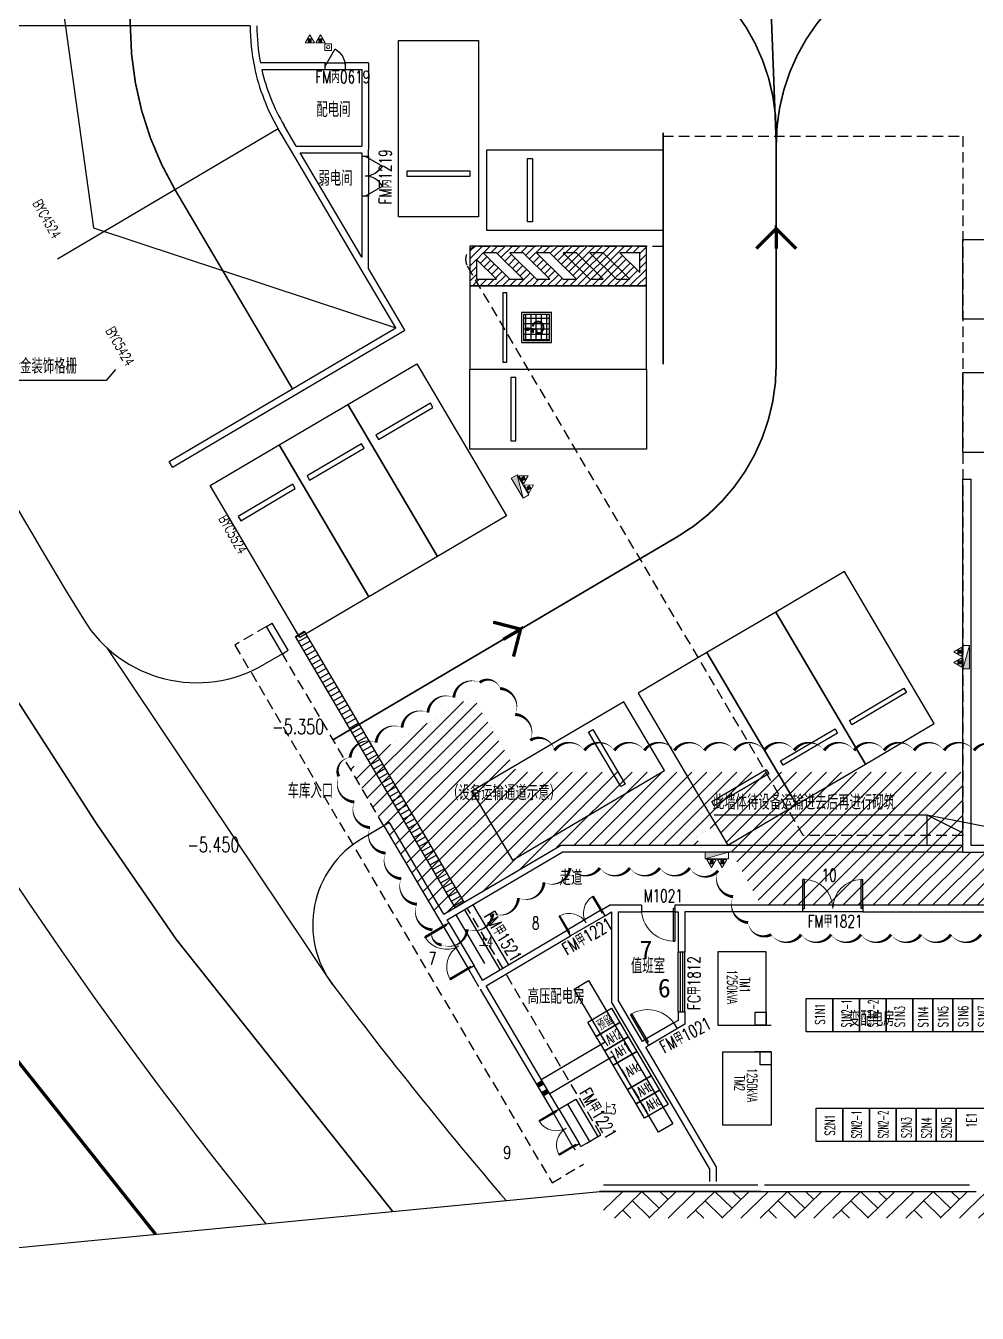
# Model space of a CAD drawing. Extents: x 447078 to 1776277, y 243534 to 519428.
# Drawn here: x 646455 to 675033, y 379788 to 418457 of the extents above; entities that cross this region are included whole.
import ezdxf

# ---------------------------------------------------------------- set-up
doc = ezdxf.new("R2010")
doc.units = 0
doc.header["$LTSCALE"] = 1000
doc.header["$MEASUREMENT"] = 0
for name, pattern in [('BOUNDRY', [13.4, 10, -1, 0.2, -1, 0.2, -1]), ('DASH', [0.35, 0.25, -0.1]), ('HIDDEN', [9.525, 6.35, -3.175]), ('HIDDEN2', [4.7625, 3.175, -1.5875])]:
    doc.linetypes.add(name, pattern=pattern)
for name, color, linetype in [('2017-7-14 根据审图意见修改', 5, 'Continuous'), ('A-DASH', 151, 'HIDDEN2'), ('A-DOOR', 2, 'Continuous'), ('A-DOOR-FIRE', 2, 'Continuous'), ('A-DOOR-FIRE-IDEN', 2, 'Continuous'), ('A-DRAI', 61, 'Continuous'), ('A-FIXT', 211, 'Continuous'), ('A-FURN', 251, 'Continuous'), ('A-HATH', 8, 'Continuous'), ('A-HOLE', 41, 'Continuous'), ('A-PARK-CARS', 8, 'HIDDEN'), ('A-PARK-CARS-2', 8, 'HIDDEN'), ('A-WALL', 140, 'Continuous'), ('A-WIND', 2, 'Continuous'), ('A-WIND-IDEN', 4, 'Continuous'), ('E-BRIG-PWLT(消防)', 150, 'Continuous'), ('E-EQPM-LIGT', 150, 'Continuous'), ('G-0-XREF', 2, 'Continuous'), ('G-ANNO-NOTE', 80, 'Continuous'), ('LINE-BLDG', 3, 'BOUNDRY'), ('LINE-RED', 1, 'BOUNDRY'), ('ROAD', 60, 'Continuous'), ('半地下室一层消火栓$0$G-0-XREF', 2, 'Continuous'), ('节点大样$0$ANNO-TEXT', 33, 'Continuous')]:
    doc.layers.add(name, color=color, linetype=linetype)
for name, color, linetype, lineweight in [('P-AIRD-DRAI', 6, '人防排水', 50), ('P-HUDR-SILO', 71, 'Continuous', 20), ('半地下室一层消火栓$0$P-HUDR-MISC', 13, 'Continuous', 25), ('半地下室一层消火栓$0$体育文娱中心3F消火栓$0$P-HUDR-MISC', 13, 'Continuous', 20)]:
    doc.layers.add(name, color=color, linetype=linetype, lineweight=lineweight)
doc.styles.add('_TCH_DIM', font='SIMPLEX', dxfattribs={"bigfont": 'GBCBIG'})
doc.styles.add('_TCH_WINDOW', font='SIMPLEX', dxfattribs={"height": 3.5, "bigfont": 'GBCBIG'})
doc.styles.add('A-plan-tag-B1-150$0$A-plan-B1$0$CCDI-TOG-02', font='simplex.shx', dxfattribs={"width": 0.8, "bigfont": 'zjdz.shx'})
doc.styles.add('CCDI_T_G02', font='simplex.shx', dxfattribs={"width": 0.8, "bigfont": 'zjdz.shx'})
doc.styles.add('CCDI_T_G03', font='')
doc.styles.get("Standard").update_dxf_attribs({"font": 'simsun.ttc'})
doc.styles.add('节点大样$0$CCDI-TOG-02', font='simplex.shx', dxfattribs={"width": 0.8, "bigfont": 'zjdz.shx'})
doc.styles.get('CCDI_T_G03').set_extended_font_data('SimHei')
doc.linetypes.add('人防排水', pattern='A,46,["RFW",Standard,S=2,R=0,X=1.3,Y=-1],-8', length=54)

# ---------------------------------------------------------------- blocks, each defined once
blk = doc.blocks.new('prkg')
at = {"layer": 'A-PARK-CARS', "linetype": 'ByBlock', "ltscale": 0.1}
blk.add_lwpolyline([(0, 0), (2400, 0), (2400, 5300), (0, 5300)], close=True, dxfattribs=at)
at = {"layer": 'A-PARK-CARS', "linetype": 'ByBlock', "ltscale": 0.1, "elevation": 0}
blk.add_lwpolyline([(250, 4075), (2150, 4075), (2150, 3925), (250, 3925)], close=True, dxfattribs=at)
blk = doc.blocks.new('cjcw')
at = {"layer": 'A-PARK-CARS'}
h = blk.add_hatch(dxfattribs=at)
h.set_pattern_fill('ANSI31', color=256, scale=100, angle=180, style=0)
h.set_pattern_definition([(225, (1817263.17, -3769384.92), (112.2532015, -112.2532015), [])])
h.paths.add_polyline_path([(5300, 2500), (5300, 3700), (0, 3700), (0, 2500)])
h.paths.add_polyline_path([(3200, 2700), (2800, 2700), (2000, 3500), (2400, 3500)], flags=16)
h.paths.add_polyline_path([(4500, 3500), (5100, 3500), (5100, 2900)], flags=16)
h.paths.add_polyline_path([(2400, 2700), (2000, 2700), (1200, 3500), (1600, 3500)], flags=16)
h.paths.add_polyline_path([(1600, 2700), (1200, 2700), (400, 3500), (800, 3500)], flags=16)
h.paths.add_polyline_path([(800, 2700), (200, 2700), (200, 3300)], flags=16)
h = blk.add_hatch(dxfattribs=at)
h.set_pattern_fill('ANSI37', color=256, scale=100, angle=135, style=0)
h.set_pattern_definition([(180, (-3093917.48, -2198116.63), (-2e-12, -158.75), []), (270, (-3093917.48, -2198116.63), (158.75, -2e-12), [])])
h.paths.add_polyline_path([(1607, 860), (2387, 860), (2387, 1640), (1607, 1640)])
for p, q in [((800, 3500), (400, 3500)), ((400, 3500), (1200, 2700)), ((800, 3500), (1600, 2700)), ((1600, 3500), (1200, 3500)), ((1200, 3500), (2000, 2700)), ((1600, 3500), (2400, 2700)), ((2400, 3500), (2000, 3500)), ((2000, 3500), (2800, 2700)), ((2400, 3500), (3200, 2700)), ((3200, 3500), (2800, 3500)), ((2800, 3500), (3600, 2700)), ((3200, 3500), (4000, 2700)), ((4000, 3500), (3600, 3500)), ((3600, 3500), (4400, 2700)), ((4000, 3500), (4800, 2700)), ((5100, 3500), (4500, 3500)), ((4500, 3500), (5100, 2900)), ((5100, 2900), (5100, 3500)), ((200, 3300), (200, 2700)), ((200, 3300), (800, 2700)), ((200, 2700), (800, 2700)), ((1200, 2700), (1600, 2700)), ((2000, 2700), (2400, 2700)), ((2800, 2700), (3200, 2700)), ((3600, 2700), (4000, 2700)), ((4400, 2700), (4800, 2700))]:
    blk.add_line(p, q, dxfattribs=at)
for points in [[(0, 2500), (5300, 2500), (5300, 3700), (0, 3700)], [(1100, 200), (1000, 200), (1000, 2300), (1100, 2300)], [(1547, 1700), (1547, 800), (2447, 800), (2447, 1700)], [(1607, 1640), (1607, 860), (2387, 860), (2387, 1640)]]:
    blk.add_lwpolyline(points, close=True, dxfattribs=at)
for points in [[(5300, 2500), (0, 2500), (0, 0), (5300, 0), (5300, 2500)], [(1743, 1244), (1999, 1212), (2009, 1112), (2171, 1093), (2161, 1033)], [(1771, 1220), (1876, 1207)], [(1896, 1210), (1896, 1100), (1876, 1100), (1876, 1210)], [(1896, 1205), (1981, 1194), (1991, 1094), (2147, 1076), (2142, 1037)], [(2142, 1037), (2161, 1033)]]:
    blk.add_lwpolyline(points, dxfattribs=at)
blk.add_lwpolyline([(2136, 1105, 1.496606), (1877, 1303), (1897, 1298, -1.496606), (2126, 1122), (2136, 1105)], format="xyb", dxfattribs=at)
blk.add_circle((1733, 1204), 42.1, dxfattribs=at)
blk = doc.blocks.new('$DorLib2D$00000002')
for p, q in [((-0.5, 0), (-0.5, 0.4875)), ((-0.475, 0.4875), (-0.5, 0.4875)), ((-0.475, 0), (-0.475, 0.4875)), ((0.475, 0), (0.475, 0.4875)), ((0.475, 0.4875), (0.5, 0.4875)), ((0.5, 0), (0.5, 0.4875)), ((-0.5, 0), (-0.475, 0)), ((0.5, 0), (0.475, 0))]:
    blk.add_line(p, q)
at = {"lineweight": 13}
for centre, start, end in [((-0.4875, 0), 0, 88.53072), ((0.4875, 0), 91.46928, 180)]:
    blk.add_arc(centre, 0.4875, start, end, dxfattribs=at)
blk = doc.blocks.new('$DorLib2D$00000228')
at = {"color": 0}
blk.add_line((0.5, 0), (0, 0.866), dxfattribs=at)
blk.add_arc((0.5, 0), 1, 120, 180, dxfattribs=at)
blk = doc.blocks.new('$LinePat$素土夯实')
at = {"color": 0}
for p, q in [((0, -210), (210, 0)), ((120, -300), (420, 0)), ((420, 0), (608, -188)), ((495, -300), (795, 0)), ((615, 0), (705, -90)), ((315, -105), (502, -293)), ((210, -210), (300, -300)), ((705, -300), (795, -210))]:
    blk.add_line(p, q, dxfattribs=at)
blk = doc.blocks.new('A$C7A4A6D2E')
at = {"layer": 'P-HUDR-SILO', "ltscale": 0.1}
for p, q in [((200, 200), (0, 200)), ((0, 200), (0, 0)), ((200, 0), (0, 0)), ((200, 200), (200, 0))]:
    blk.add_line(p, q, dxfattribs=at)
blk.add_circle((100, 100), 50, dxfattribs=at)
blk = doc.blocks.new('半地下室一层消火栓$0$体育文娱中心3F消火栓$0$A$C59133534')
at = {"layer": '半地下室一层消火栓$0$体育文娱中心3F消火栓$0$P-HUDR-MISC', "ltscale": 5}
blk.add_hatch(color=256, dxfattribs=at).paths.add_polyline_path([(50, 0), (-650, 200), (-650, 0)])
at = {"layer": '半地下室一层消火栓$0$体育文娱中心3F消火栓$0$P-HUDR-MISC'}
h = blk.add_hatch(dxfattribs=at)
h.set_pattern_fill('JIS_WOOD', color=256, scale=20, style=0)
h.set_pattern_definition([(45, (39.371, -152.983), (-10, 10), [])])
h.paths.add_polyline_path([(-410.5, 259), (-410.5, 350), (-501.5, 350), (-501.5, 259)])
h = blk.add_hatch(dxfattribs=at)
h.set_pattern_fill('JIS_WOOD', color=256, scale=20, style=0)
h.set_pattern_definition([(45, (360.371, -152.983), (-10, 10), [])])
h.paths.add_polyline_path([(-89.5, 259), (-89.5, 350), (-180.5, 350), (-180.5, 259)])
for p, q in [((-456, 469), (-595, 228)), ((-456, 469), (-317, 228)), ((-135, 469), (-274, 228)), ((-135, 469), (4, 228)), ((-650, 200), (50, 0)), ((-595, 228), (-317, 228)), ((-501.5, 259), (-501.5, 350)), ((-501.5, 350), (-410.5, 350)), ((-501.5, 259), (-410.5, 259)), ((-410.5, 259), (-410.5, 350)), ((-274, 228), (4, 228)), ((-180.5, 259), (-180.5, 350)), ((-180.5, 350), (-89.5, 350)), ((-180.5, 259), (-89.5, 259)), ((-89.5, 259), (-89.5, 350))]:
    blk.add_line(p, q, dxfattribs=at)
at = {"layer": '半地下室一层消火栓$0$体育文娱中心3F消火栓$0$P-HUDR-MISC', "ltscale": 5}
blk.add_lwpolyline([(-650, 200), (50, 200), (50, 0), (-650, 0)], close=True, dxfattribs=at)
blk = doc.blocks.new('半地下室一层消火栓$0$A$C6B8379A0')
at = {"layer": '半地下室一层消火栓$0$体育文娱中心3F消火栓$0$P-HUDR-MISC'}
h = blk.add_hatch(dxfattribs=at)
h.set_pattern_fill('JIS_WOOD', color=256, scale=20, style=0)
h.set_pattern_definition([(45, (-380.983, 955.371), (10, -10), [])])
h.paths.add_polyline_path([(31, 415), (122, 415), (122, 506), (31, 506)])
h = blk.add_hatch(dxfattribs=at)
h.set_pattern_fill('JIS_WOOD', color=256, scale=20, style=0)
h.set_pattern_definition([(45, (-380.983, 634.371), (10, -10), [])])
h.paths.add_polyline_path([(31, 94), (122, 94), (122, 185), (31, 185)])
for p, q in [((0, 321), (0, 599)), ((241, 460), (0, 599)), ((241, 460), (0, 321)), ((31, 415), (31, 506)), ((31, 506), (122, 506)), ((31, 415), (122, 415)), ((122, 415), (122, 506)), ((0, 0), (0, 278)), ((241, 139), (0, 278)), ((241, 139), (0, 0)), ((31, 94), (31, 185)), ((31, 185), (122, 185)), ((31, 94), (122, 94)), ((122, 94), (122, 185))]:
    blk.add_line(p, q, dxfattribs=at)
blk = doc.blocks.new('地下一层消火栓')
at = {"layer": '半地下室一层消火栓$0$G-0-XREF', "ltscale": 0.15, "rotation": 90}
blk.add_blockref('半地下室一层消火栓$0$A$C6B8379A0', (655446, 417941), dxfattribs=at)
at = {"layer": '半地下室一层消火栓$0$P-HUDR-MISC', "ltscale": 0.1}
for p, rotation in [((661369, 404310), 300.5273654881661), ((674796, 399791), 90)]:
    blk.add_blockref('半地下室一层消火栓$0$体育文娱中心3F消火栓$0$A$C59133534', p, dxfattribs=dict(at, rotation=rotation))
at = {"layer": '半地下室一层消火栓$0$P-HUDR-MISC', "ltscale": 0.1, "xscale": -1, "rotation": 180}
blk.add_blockref('半地下室一层消火栓$0$体育文娱中心3F消火栓$0$A$C59133534', (667510, 393641), dxfattribs=at)
blk = doc.blocks.new('A$C1E180BE7')
at = {"layer": 'A-FURN'}
for points in [[(32700, 6700), (33200, 6700), (33200, 5880), (32700, 5880)], [(33200, 6700), (33700, 6700), (33700, 5880), (33200, 5880)], [(33700, 6700), (34550, 6700), (34550, 5880), (33700, 5880)], [(34550, 6700), (35050, 6700), (35050, 5880), (34550, 5880)], [(35050, 6700), (35550, 6700), (35550, 5880), (35050, 5880)], [(35550, 6700), (36050, 6700), (36050, 5880), (35550, 5880)]]:
    blk.add_lwpolyline(points, close=True, dxfattribs=at)
at = {"layer": 'A-FURN', "style": 'A-plan-tag-B1-150$0$A-plan-B1$0$CCDI-TOG-02', "width": 0.6}
for s, p in [('1AH2', (35137, 6631)), ('1AHa', (32805, 6618)), ('1AHb', (33305, 6618)), ('1AHc', (33999, 6618)), ('1AH1', (34655, 6618)), ('预留', (35628, 6500))]:
    blk.add_text(s, height=300, rotation=270, dxfattribs=at).set_placement(p)
blk = doc.blocks.new('DD')
at = {"layer": 'A-FURN'}
for p, q in [((672957, 366790), (673457, 366790)), ((673457, 365995), (672957, 365995))]:
    blk.add_line(p, q, dxfattribs=at)
for points in [[(671857, 368995), (671857, 366795), (673307, 366795), (673307, 368995)], [(675307, 367595), (675307, 366595), (674507, 366595), (674507, 367595)], [(676107, 367595), (676107, 366595), (675307, 366595), (675307, 367595)], [(676907, 367595), (676907, 366595), (676107, 366595), (676107, 367595)], [(677707, 367595), (677707, 366595), (676907, 366595), (676907, 367595)], [(678307, 367595), (678307, 366595), (677707, 366595), (677707, 367595)], [(678907, 367595), (678907, 366595), (678307, 366595), (678307, 367595)], [(679507, 367595), (679507, 366595), (678907, 366595), (678907, 367595)], [(680107, 367595), (680107, 366595), (679507, 366595), (679507, 367595)], [(680707, 367595), (680707, 366595), (680107, 366595), (680107, 367595)], [(680707, 367595), (680707, 366595), (680107, 366595), (680107, 367595)], [(673307, 367185), (673307, 366795), (672975, 366795), (672975, 367185)], [(673457, 365995), (673457, 363795), (672007, 363795), (672007, 365995)], [(673457, 365995), (673457, 363795), (672007, 363795), (672007, 365995)], [(673457, 365995), (673457, 365605), (673125, 365605), (673125, 365995)], [(675607, 364297), (675607, 363297), (674807, 363297), (674807, 364297)], [(676407, 364297), (676407, 363297), (675607, 363297), (675607, 364297)], [(676407, 364297), (676407, 363297), (675607, 363297), (675607, 364297)], [(677207, 364297), (677207, 363297), (676407, 363297), (676407, 364297)], [(677807, 364297), (677807, 363297), (677207, 363297), (677207, 364297)], [(678407, 364297), (678407, 363297), (677807, 363297), (677807, 364297)], [(679007, 364297), (679007, 363297), (678407, 363297), (678407, 364297)], [(679007, 364297), (680007, 364297), (680007, 363297), (679007, 363297)], [(680607, 364297), (680607, 363297), (680007, 363297), (680007, 364297)], [(681207, 364297), (681207, 363297), (680607, 363297), (680607, 364297)]]:
    blk.add_lwpolyline(points, close=True, dxfattribs=at)
at = {"layer": 'A-FURN', "style": 'A-plan-tag-B1-150$0$A-plan-B1$0$CCDI-TOG-02'}
for s, rotation, width, p in [('1250kVA', 270, 0.6, (672137, 368458)), ('TM1', 270, 0.6, (672510, 368231)), ('S1N1', 90, 0.6, (675072, 366813)), ('S1N2-1', 90, 0.5, (675872, 366736)), ('S1N2-2', 90, 0.5, (676672, 366736)), ('S1N6', 90, 0.6, (679369, 366744)), ('S1N7', 90, 0.6, (679969, 366744)), ('1E4', 90, 0.6, (680545, 366933)), ('S1N3', 90, 0.6, (677472, 366736)), ('S1N4', 90, 0.6, (678169, 366727)), ('S1N5', 90, 0.6, (678769, 366736)), ('1250kVA', 270, 0.6, (672731, 365508)), ('TM2', 270, 0.6, (672358, 365281)), ('S2N1', 90, 0.6, (675372, 363481)), ('S2N2-1', 90, 0.5, (676172, 363403)), ('S2N2-2', 90, 0.5, (676972, 363403)), ('S2N3', 90, 0.6, (677670, 363403)), ('S2N4', 90, 0.6, (678270, 363395)), ('S2N5', 90, 0.6, (678870, 363395)), ('1E1', 90, 0.6, (679620, 363712)), ('1E2', 90, 0.6, (680445, 363635)), ('1E3', 90, 0.6, (681045, 363635))]:
    blk.add_text(s, height=300, rotation=rotation, dxfattribs=dict(at, width=width)).set_placement(p)
blk = doc.blocks.new('$DorLib2D$00000001')
for p, q in [((0.45, 0.975), (0.5, 0.975)), ((0.45, 0), (0.45, 0.975)), ((0.5, 0), (0.5, 0.975)), ((0.5, 0), (0.45, 0))]:
    blk.add_line(p, q)
at = {"lineweight": 13}
blk.add_arc((0.475, 0), 0.975, 91.4693, 180, dxfattribs=at)

msp = doc.modelspace()

# ---------------------------------------------------------------- hatches: boundary and pattern name
at = {"layer": 'A-DRAI'}
h = msp.add_hatch(dxfattribs=at)
h.set_pattern_fill('ANSI31', color=256, scale=100, angle=165)
h.set_pattern_definition([(210, (258.4, 152.39), (79.375, -137.481533), [])])
h.paths.add_polyline_path([(654812.3, 400270.1), (654553.8, 400117.7), (659354, 391977.6), (659612.4, 392130)])
at = {"layer": 'A-HATH'}
h = msp.add_hatch(dxfattribs=at)
h.set_pattern_fill('ANSI31', color=256, scale=200, style=0)
h.set_pattern_definition([(45, (1077736.84, 330912.9), (-224.5064, 224.5064), [])])
h.paths.add_polyline_path([(682995.6, 392041.4), (682995.6, 393641.4), (674595.6, 393641.4), (674595.6, 396041.4), (661217.4, 396041.4), (659873.4, 398320.6), (656195.8, 396152), (658837.1, 391672.8), (662514.7, 393841.4), (666729.6, 393841.4), (666581.8, 394092), (667184.8, 394447.6), (668545.6, 392041.4)])

# ---------------------------------------------------------------- linework, layer by layer
msp.add_lwpolyline([(625742, 379788.3), (644550.8, 381598.7), (644634.7, 381923.2), (644805.7, 381306.8), (644886.7, 381631), (663695.6, 383441.4)])
at = {"ltscale": 5}
msp.add_lwpolyline([(668545.6, 383441.4), (663691.1, 383441.4)], dxfattribs=at)
at = {"layer": '2017-7-14 根据审图意见修改'}
msp.add_lwpolyline([(675796.6, 396655.3, 0, 90, 0.5205671), (674933.1, 396691.7, 0, 90, 0.5205671), (674033.1, 396691.7, 0, 90, 0.5205671), (673133.1, 396691.7, 0, 90, 0.5205671), (672233.1, 396691.7, 0, 90, 0.5205671), (671333.1, 396691.7, 0, 90, 0.5205671), (670433.1, 396691.7, 0, 90, 0.5205671), (669533.1, 396691.7, 0, 90, 0.5205671), (668633.1, 396691.7, 0, 90, 0.5205671), (667733.1, 396691.7, 0, 90, 0.5205671), (666833.1, 396691.7, 0, 90, 0.5205671), (665933.1, 396691.7, 0, 90, 0.5205671), (665033.1, 396691.7, 0, 90, 0.5205671), (664133.1, 396691.7, 0, 90, 0.5205671), (663233.1, 396691.7, 0, 90, 0.5205671), (662333.1, 396691.7, 0, 90, 0.5205671), (661608.5, 396997.1, 0, 90, 0.5205671), (661155.3, 397774.6, 0, 90, 0.5205671), (660702, 398552.2, 0, 90, 0.5205671), (660090.6, 398732.3, 0, 90, 0.5205671), (659312, 398280.9, 0, 90, 0.5205671), (658533.4, 397829.4, 0, 90, 0.5205671), (657754.8, 397378, 0, 90, 0.5205671), (656976.3, 396926.6, 0, 90, 0.5205671), (656197.7, 396475.1, 0, 90, 0.5205671), (655855.1, 395913.1, 0, 90, 0.5205671), (656324.5, 395145.2, 0, 90, 0.5205671), (656793.8, 394377.3, 0, 90, 0.5205671), (657263.1, 393609.3, 0, 90, 0.5205671), (657732.5, 392841.4, 0, 90, 0.5205671), (658201.8, 392073.5, 0, 90, 0.5205671), (658671.2, 391305.5, 0, 90, 0.5205671), (658947.4, 390853.6, 0, 90, 0.5205671), (659715.8, 391322.1, 0, 90, 0.5205671), (660484.2, 391790.6, 0, 90, 0.5205671), (661252.7, 392259.1, 0, 90, 0.5205671), (662021.1, 392727.7, 0, 90, 0.5205671), (662798.9, 393162.7, 0, 90, 0.5205671), (663698.9, 393162.7, 0, 90, 0.5205671), (664598.9, 393162.7, 0, 90, 0.5205671), (665498.9, 393162.7, 0, 90, 0.5205671), (666398.9, 393162.7, 0, 90, 0.5205671), (667250.5, 393078.8, 0, 90, 0.5205671), (667700.7, 392299.5, 0, 90, 0.5205671), (668150.8, 391520.1, 0, 90, 0.5205671), (668844.2, 391162.3, 0, 90, 0.5205671), (669744.2, 391162.3, 0, 90, 0.5205671), (670644.2, 391162.3, 0, 90, 0.5205671), (671544.2, 391162.3, 0, 90, 0.5205671), (672444.2, 391162.3, 0, 90, 0.5205671), (673344.2, 391162.3, 0, 90, 0.5205671), (674244.2, 391162.3, 0, 90, 0.5205671), (675144.2, 391162.3, 0, 90, 0.5205671)], format="xyseb", dxfattribs=at)
at = {"layer": 'A-DASH', "ltscale": 0.1}
for p, q in [((653681.4, 400415.9), (652736.4, 399858.4)), ((652736.4, 399858.4), (662262.3, 383708.7)), ((663727.4, 385151.7), (660882.3, 389976.5)), ((663130.4, 384799.7), (663727.4, 385151.7)), ((662262.3, 383708.7), (663205.8, 384265.1))]:
    msp.add_line(p, q, dxfattribs=at)
msp.add_lwpolyline([(660515.6, 411841.4), (665595.6, 411841.4), (665595.6, 415141.4), (674595.6, 415141.4), (674595.6, 394141.4), (669803.3, 394141.4), (659721.5, 411238.2, -0.5804224), (660066, 411841.4), (660515.6, 411841.4)], format="xyb", dxfattribs=at)
for points in [[(657211.7, 394429.2), (654164, 399597.6)], [(660780.7, 390148.8), (659714, 391957.7)]]:
    msp.add_lwpolyline(points, dxfattribs=at)
at = {"layer": 'A-DOOR'}
for p, q in [((655445.6, 417341.4), (656045.6, 417341.4)), ((655445.6, 417141.4), (656045.6, 417141.4)), ((656545.6, 414541.4), (656545.6, 413941.4)), ((656745.6, 414541.4), (656745.6, 413941.4)), ((656545.6, 413941.4), (656545.6, 413341.4)), ((656745.6, 413941.4), (656745.6, 413341.4)), ((659369.4, 391754.5), (660232.9, 390290.1)), ((659627.8, 391906.9), (660694.5, 390098)), ((659886.2, 392059.3), (660952.9, 390250.4)), ((659161.8, 391516), (659923.7, 390223.9)), ((662722, 386069.1), (663383.1, 384948)), ((662979.7, 386222.7), (663641.2, 385100.9))]:
    msp.add_line(p, q, dxfattribs=at)
for points in [[(653195.6, 418457.1), (645295.6, 418457.1)], [(654041.1, 415358.6), (647408.5, 411447.4)], [(671595.6, 392041.4), (669795.6, 392041.4)], [(671595.6, 391841.4), (669795.6, 391841.4)], [(658989.5, 391414.4), (659751.4, 390122.3)]]:
    msp.add_lwpolyline(points, dxfattribs=at)
at = {"layer": 'A-DOOR-FIRE'}
for p, q in [((665924.2, 388513.6), (665062.8, 388005.6)), ((666025.8, 388341.3), (665164.4, 387833.4))]:
    msp.add_line(p, q, dxfattribs=at)
at = {"layer": 'A-DRAI'}
msp.add_lwpolyline([(659612.4, 392130), (659354, 391977.6), (654553.8, 400117.7), (654812.3, 400270.1), (659612.4, 392130)], dxfattribs=at)
at = {"layer": 'A-FIXT'}
msp.add_lwpolyline([(654010.6, 396772.4, 0, 0, 0), (653171.8, 396196.2, 60, 0, 0), (653023.4, 396094.3, 0, 0, 0)], format="xyseb", dxfattribs=at)
at = {"layer": 'A-HATH', "linetype": 'DASH', "const_width": 1}
msp.add_lwpolyline([(682995.6, 392041.4), (682995.6, 393641.4), (674595.6, 393641.4), (674595.6, 396041.4), (661217.4, 396041.4), (659873.4, 398320.6), (656195.8, 396152), (658837.1, 391672.8), (662514.7, 393841.4), (666729.6, 393841.4), (666581.8, 394092), (667184.8, 394447.6), (668545.6, 392041.4), (682995.6, 392041.4)], dxfattribs=at)
at = {"layer": 'A-HOLE'}
msp.add_lwpolyline([(645495.6, 433841.4), (648494.8, 412383.6), (657565.7, 409381.7)], dxfattribs=at)
at = {"layer": 'A-PARK-CARS'}
msp.add_lwpolyline([(650940.1, 413530, -0.1339942), (649595.6, 418457.1, 0)], format="xyb", dxfattribs=at)
at = {"layer": 'A-PARK-CARS', "const_width": 100}
for points in [[(668995.6, 411764.6), (668995.6, 412364.6), (669595.6, 411764.6), (668995.6, 412364.6), (668395.6, 411764.6)], [(660799.6, 400027.8), (661316.4, 400332.5), (661104.4, 399510.9), (661316.4, 400332.5), (660494.8, 400544.6)]]:
    msp.add_lwpolyline(points, dxfattribs=at)
at = {"layer": 'A-PARK-CARS-2', "ltscale": 0.1, "const_width": 50}
for points in [[(649595.6, 432941.5), (649595.6, 418457.1, 0.1339942), (650940.1, 413530), (654464.7, 407553)], [(668995.6, 415241, 0.4142136), (662995.6, 421241)], [(684795.6, 420891.4), (674995.6, 420891.4, 0.4142136), (668995.6, 414891.4), (668995.6, 415141.4)], [(666043.3, 403119.9, 0.2654844), (668995.6, 408288.2)]]:
    msp.add_lwpolyline(points, format="xyb", dxfattribs=at)
for points in [[(668995.6, 414891.4), (668532.1, 427066.2)], [(665595.6, 408288.2), (665595.6, 415241)], [(668995.6, 408288.2), (668995.6, 415241)], [(655687.8, 397013.4), (666043.3, 403119.9)]]:
    msp.add_lwpolyline(points, dxfattribs=at)
at = {"layer": 'A-WALL'}
for p, q in [((655445.6, 417341.4), (653502, 417341.4)), ((655445.6, 417141.4), (655445.6, 417341.4)), ((656745.6, 417341.4), (656045.6, 417341.4)), ((656045.6, 417341.4), (656045.6, 417141.4)), ((656745.6, 417341.4), (656745.6, 414741.4)), ((653544.2, 417141.4), (655445.6, 417141.4)), ((656045.6, 417141.4), (656545.6, 417141.4)), ((656545.6, 417141.4), (656545.6, 414841.4)), ((654435, 414690.6), (654041.1, 415358.6)), ((654578.3, 414841.4), (654213.4, 415460.2)), ((656559.4, 411088), (654435, 414690.6)), ((654578.3, 414841.4), (656545.6, 414841.4)), ((654696.2, 414641.4), (656545.6, 414641.4)), ((656545.6, 411505.3), (654696.2, 414641.4)), ((656545.6, 414641.4), (656545.6, 414541.4)), ((656545.6, 414541.4), (656745.6, 414541.4)), ((656745.6, 414541.4), (656745.6, 414741.4)), ((656745.6, 413341.4), (656545.6, 413341.4)), ((656545.6, 413341.4), (656545.6, 411505.3)), ((656745.6, 411166.1), (656745.6, 413341.4)), ((657565.7, 409381.7), (656559.4, 411088)), ((657839.6, 409311), (656745.6, 411166.1)), ((650760.7, 405368.8), (657565.7, 409381.7)), ((651034.6, 405298.2), (657839.6, 409311)), ((650862.3, 405196.6), (650760.7, 405368.8)), ((650862.3, 405196.6), (651034.6, 405298.2)), ((651034.6, 405298.2), (651034.6, 405298.2)), ((674595.6, 393641.4), (674595.6, 404841.4)), ((674595.6, 404841.4), (674845.6, 404841.4)), ((674845.6, 393841.4), (674845.6, 404841.4)), ((653681.4, 400415.9), (653853.7, 400517.5)), ((654164, 399597.6), (653681.4, 400415.9)), ((654336.3, 399699.1), (653853.7, 400517.5)), ((654164, 399597.6), (654336.3, 399699.1)), ((657384, 394530.8), (657211.7, 394429.2)), ((657211.7, 394429.2), (658989.5, 391414.4)), ((659009.4, 391774.4), (657384, 394530.8)), ((659009.4, 391774.4), (662514.7, 393841.4)), ((674595.6, 393841.4), (662514.7, 393841.4)), ((675395.6, 393841.4), (674845.6, 393841.4)), ((659111, 391602.1), (662569.3, 393641.4)), ((674595.6, 393641.4), (662569.3, 393641.4)), ((674595.6, 393641.4), (675395.6, 393641.4)), ((663752.5, 391901.2), (663990.2, 392041.4)), ((663854, 391728.9), (663752.5, 391901.2)), ((663854, 391728.9), (664044.8, 391841.4)), ((664945.6, 392041.4), (663990.2, 392041.4)), ((664044.8, 391841.4), (664045.6, 391841.4)), ((664045.6, 391841.4), (664045.6, 389140.1)), ((664245.6, 391841.4), (664245.6, 389194.7)), ((664245.6, 391841.4), (664945.6, 391841.4)), ((664945.6, 392041.4), (664945.6, 391841.4)), ((669795.6, 392041.4), (665945.6, 392041.4)), ((665945.6, 392041.4), (665945.6, 391841.4)), ((665945.6, 391841.4), (666045.6, 391841.4)), ((666045.6, 391841.4), (666045.6, 390641.4)), ((669695.6, 391841.4), (666245.6, 391841.4)), ((666245.6, 391841.4), (666245.6, 390641.4)), ((669795.6, 391841.4), (669695.6, 391841.4)), ((669795.6, 391841.4), (669795.6, 392041.4)), ((677995.6, 392041.4), (671595.6, 392041.4)), ((671595.6, 392041.4), (671595.6, 391841.4)), ((671595.6, 391841.4), (671695.6, 391841.4)), ((671595.6, 391841.4), (677795.6, 391841.4)), ((658989.5, 391414.4), (659161.8, 391516)), ((659161.8, 391516), (659111, 391602.1)), ((660177.7, 389793.2), (662718.8, 391291.7)), ((660279.3, 389620.9), (662820.4, 391119.4)), ((662820.4, 391119.4), (662718.8, 391291.7)), ((666045.6, 390641.4), (666245.6, 390641.4)), ((659923.7, 390223.9), (659751.4, 390122.3)), ((660177.7, 389793.2), (659923.7, 390223.9)), ((659751.4, 390122.3), (660056.2, 389605.5)), ((660107, 389519.3), (662291.3, 385815.2)), ((662463.6, 385916.7), (660279.3, 389620.9)), ((666995.6, 384137.4), (664045.6, 389140.1)), ((664976.7, 387954.8), (664245.6, 389194.7)), ((666045.6, 388841.4), (666245.6, 388841.4)), ((666045.6, 388841.4), (666045.6, 388585.1)), ((666245.6, 388841.4), (666245.6, 388470.9)), ((666045.6, 388585.1), (665924.2, 388513.6)), ((666025.8, 388341.3), (665924.2, 388513.6)), ((666245.6, 388470.9), (666025.8, 388341.3)), ((665062.8, 388005.6), (664976.7, 387954.8)), ((665164.4, 387833.4), (665062.8, 388005.6)), ((665164.4, 387833.4), (665078.3, 387782.6)), ((667195.6, 384192), (665078.3, 387782.6)), ((662291.3, 385815.2), (662463.6, 385916.7)), ((662900.9, 384781.5), (663073.1, 384883.1)), ((662900.9, 384781.5), (662951.6, 384695.4)), ((663124.4, 384796.2), (663073.1, 384883.1)), ((666995.6, 384137.4), (666995.6, 383741.4)), ((667195.6, 384192), (667195.6, 383741.4)), ((663805.3, 383641.4), (668445.6, 383641.4)), ((668645.6, 383641.4), (674795.6, 383641.4)), ((663691.1, 383441.4), (668545.6, 383441.4)), ((668545.6, 383441.4), (674995.6, 383441.4))]:
    msp.add_line(p, q, dxfattribs=at)
for radius, start, end in [(6100, 180, 191.69015), (5900, 180, 190.9005), (6100, 191.69015, 210.52737), (5900, 192.88544, 210.52737)]:
    msp.add_arc((659295.6, 418457.1), radius, start, end, dxfattribs=at)
at = {"layer": 'A-WIND'}
for p, q in [((663752.5, 391901.2), (662718.8, 391291.7)), ((663854, 391728.9), (662820.4, 391119.4)), ((665945.6, 391841.4), (664945.6, 391841.4)), ((666045.6, 388841.4), (666045.6, 390641.4)), ((666112.3, 390641.4), (666112.3, 388841.4)), ((666178.9, 390641.4), (666178.9, 388841.4)), ((666245.6, 388841.4), (666245.6, 390641.4)), ((662463.6, 385916.7), (662979.7, 386222.7)), ((662463.6, 385916.7), (663073.1, 384883.1)), ((662901.1, 384781.1), (662291.3, 385815.2)), ((663303.1, 384900.5), (663641.2, 385100.9))]:
    msp.add_line(p, q, dxfattribs=at)
at = {"layer": 'E-BRIG-PWLT(消防)', "color": 150}
msp.add_line((662194.3, 386380.5), (661940.4, 386811.2), dxfattribs=at)
for points in [[(662194.3, 386380.5), (661940.4, 386811.2), (663858.1, 387942.1), (662925.5, 389523.6), (663356.2, 389777.5), (665054.3, 386897.9)], [(665319.4, 385464.1), (664112.1, 387511.4), (662194.3, 386380.5)], [(665054.3, 386897.9), (665773.9, 385677.6)], [(665773.9, 385677.6), (665891, 385479), (665460.3, 385225), (665319.4, 385464.1)]]:
    msp.add_lwpolyline(points, dxfattribs=at)
at = {"layer": 'G-0-XREF', "const_width": 150}
for points in [[(661994, 386726.7), (661821.7, 386625.1)], [(662146.4, 386468.3), (661976.8, 386368.3)]]:
    msp.add_lwpolyline(points, dxfattribs=at)
at = {"layer": 'G-ANNO-NOTE', "elevation": 0}
for points in [[(667127.2, 394762.1), (673516.6, 394762.1), (673516.6, 393841.4)], [(673516.6, 394762.1), (674595.6, 394216.3)], [(673516.6, 394762.1), (678225.8, 393841.4)]]:
    msp.add_lwpolyline(points, dxfattribs=at)
at = {"layer": 'LINE-BLDG', "ltscale": 0.1, "const_width": 50}
msp.add_lwpolyline([(626522.6, 450102.4), (627365.5, 445485.6), (627623.1, 444317.5), (628441.3, 440577.2), (629687.9, 435715.1), (631117.9, 430868.7), (631168.4, 430717), (634235.4, 422019.2), (635790.2, 418195.8), (637107.2, 415192.2), (640141.9, 408858.6), (640208.3, 408725.8), (641753.1, 405806.8), (645795, 398818.2), (648576.8, 394497.4), (650976.5, 391014.6), (657477.6, 382842.9)], dxfattribs=at)
at = {"layer": 'LINE-RED', "ltscale": 0.1, "const_width": 100}
msp.add_lwpolyline([(620603.9, 449120.5), (621483.9, 444300.5), (621763.9, 443030.5), (622603.9, 439190.5), (623903.9, 434120.5), (625393.9, 429070.5), (625493.9, 428770.5), (628663.9, 419780.5), (628673.9, 419770.5), (630263.9, 415860.5), (631653.9, 412690.5), (634753.9, 406220.5), (634873.9, 405980.5), (636503.9, 402900.5), (640673.9, 395690.5), (643583.9, 391170.5), (646153.9, 387440.5), (650356.8, 382157.5)], dxfattribs=at)
at = {"layer": 'ROAD'}
for p, q in [((654164, 399597.6), (653624.9, 399279.6)), ((657211.7, 394429.2), (656550.8, 394039.5)), ((657211.7, 394429.2), (656688.2, 394120.6))]:
    msp.add_line(p, q, dxfattribs=at)
msp.add_lwpolyline([(655680.3, 389647.9), (648896.3, 399770.9)], dxfattribs=at)
for centre, radius, start, end in [((766789, 473521.2), 145211.6, 197.322436, 218.82792), ((766789, 473521.2), 139211.6, 198.618898, 211.573647), ((651593.1, 402725.2), 4000, 211.57365, 300.52737), ((658074.7, 391455.4), 3000, 120.52737, 217.04827), ((766789, 473521.2), 139211.6, 217.048271, 220.467546)]:
    msp.add_arc(centre, radius, start, end, dxfattribs=at)
at = {"layer": '节点大样$0$ANNO-TEXT'}
msp.add_lwpolyline([(649155, 408128.9), (648865.7, 407802.4), (645629.3, 407802.4)], dxfattribs=at)

# ---------------------------------------------------------------- block references
msp.add_blockref('cjcw', (659795.6, 408141.4, 0))
at = {"layer": 'A-DOOR'}
for name, p, xscale, yscale, zscale, rotation in [('$DorLib2D$00000228', (655745.6, 417241.4), -600, 600, -600, 359.9999999998914), ('$DorLib2D$00000228', (656645.6, 414241.4), -600, 600, -600, 270.0000001159453), ('$DorLib2D$00000228', (656645.6, 413641.4), 600, 600, 600, 270.0000001159453), ('$DorLib2D$00000002', (663286.4, 391510.3), -1200, -1200, -1200, 210.5273654686109), ('$DorLib2D$00000001', (665445.6, 391941.4), -1000, 1000, -1000, 179.9999999977079), ('$DorLib2D$00000002', (659456.6, 390819.1), -1500, -1500, -1500, 300.5273654686109), ('$DorLib2D$00000002', (662682.4, 385348.8), -1200, -1200, -1200, 300.5273654686109)]:
    msp.add_blockref(name, p, dxfattribs=dict(at, xscale=xscale, yscale=yscale, zscale=zscale, rotation=rotation))
at = {"layer": 'A-DOOR', "xscale": 1800, "yscale": 1800, "zscale": 1800}
msp.add_blockref('$DorLib2D$00000002', (670695.6, 391941.4), dxfattribs=at)
at = {"layer": 'A-DOOR-FIRE', "xscale": -999.9999999999997, "yscale": 999.9999999999999, "zscale": 200, "rotation": 30.52326350093823}
msp.add_blockref('$DorLib2D$00000001', (665544.3, 388173.5), dxfattribs=at)
at = {"layer": 'A-FURN'}
msp.add_blockref('DD', (-4611.8, 21646.3), dxfattribs=at)
at = {"layer": 'A-HATH', "xscale": 2.751639285036954, "yscale": 2.666666666666667, "zscale": 2.666666666666667, "rotation": 359.9999999928459}
for p in [(663807.2, 383441.4), (665994.7, 383441.4), (668182.3, 383441.4), (670369.8, 383441.4), (672557.4, 383441.4), (674744.9, 383441.4)]:
    msp.add_blockref('$LinePat$素土夯实', p, dxfattribs=at)
at = {"layer": 'A-PARK-CARS', "linetype": 'ByBlock', "xscale": -1}
for p, rotation in [((657650.9, 418013.4, 0), 180), ((674595.6, 409641.4, 0), 270), ((660892.8, 403739.6, 0), 30.52736299399277), ((665095.6, 408141.4, 0), 89.99999743867909), ((674595.6, 405641.4, 0), 270), ((658825.4, 402520.5, 0), 30.52736299399277), ((656758.1, 401301.4, 0), 30.52736299399277)]:
    msp.add_blockref('prkg', p, dxfattribs=dict(at, rotation=rotation))
at = {"layer": 'A-PARK-CARS', "linetype": 'ByBlock'}
for p, rotation in [((665595.6, 412322.6, 0), 90.00000256132095), ((671050.2, 402067.2, 0), 210.5273679434164), ((668982.9, 400848.1, 0), 210.5273679434164), ((666915.5, 399629.1, 0), 210.5273679434164), ((659852.2, 395463.9, 0), 300.5273679434164)]:
    msp.add_blockref('prkg', p, dxfattribs=dict(at, rotation=rotation))
at = {"layer": 'E-EQPM-LIGT', "color": 150, "rotation": 120.5273653521885}
msp.add_blockref('A$C1E180BE7', (687420.1, 360880.4), dxfattribs=at)
at = {"layer": 'G-0-XREF'}
msp.add_blockref('地下一层消火栓', (0, 0), dxfattribs=at)
at = {"layer": 'P-AIRD-DRAI', "ltscale": 0.1, "rotation": 90}
msp.add_blockref('A$C7A4A6D2E', (655642.4, 417715.6), dxfattribs=at)

# ---------------------------------------------------------------- texts
at = {"layer": 'A-DOOR-FIRE-IDEN', "style": '_TCH_WINDOW', "width": 0.705882}
for s, rotation, p in [('FM丙0619', 360, (655152.9, 416732.9)), ('FM丙1219', 90, (657441.6, 413097.5)), ('  10', 360, (669995.7, 392759.2)), ('FM甲1521', 301.48708, (660196.9, 391709.8)), ('FM甲1821', 360, (669937.5, 391373.6)), ('  8', 360, (661294.2, 391318.5)), ('FM甲1221', 30.53687, (662704.7, 390529.1)), ('   7', 360, (657962, 390255.8)), ('FC甲1812', 90, (666715.6, 388900.2)), ('FM甲1021', 27.95685, (665627.5, 387591.8)), ('FM甲1221', 300.54154, (663068.8, 386402.4)), ('  9', 360, (660439.3, 384429.3))]:
    msp.add_text(s, height=375, rotation=rotation, dxfattribs=at).set_placement(p)
at = {"layer": 'A-WIND-IDEN', "style": '_TCH_WINDOW', "width": 0.705882}
for s, height, rotation, p in [('BYC4524', 297.5, 299.67153, (646646.8, 413131.9)), ('BYC5424', 297.5, 299.67153, (648846.3, 409305.4)), ('BYC5524', 297.5, 299.67153, (652233.3, 403657.9)), ('M1021', 375, 360, (665008.8, 392139.4))]:
    msp.add_text(s, height=height, rotation=rotation, dxfattribs=at).set_placement(p)
at = {"layer": 'G-ANNO-NOTE'}
for s, height, style, width, p in [('配电间', 450, 'CCDI_T_G02', 0.8, (655182.8, 415716)), ('弱电间', 450, 'CCDI_T_G02', 0.8, (655245.7, 413649.7)), ('-5.350', 446.25, '_TCH_DIM', 0.705882, (653851.3, 397183.2)), ('车库入口', 450, 'CCDI_T_G02', 0.8, (654320.3, 395254.8)), ('（设备运输通道示意）', 450, 'CCDI_T_G02', 0.8, (659109.7, 395194.4)), ('此墙体待设备运输进去后再进行砌筑', 450, 'CCDI_T_G02', 0.8, (667091.3, 394911.3)), ('-5.450', 446.25, '_TCH_DIM', 0.705882, (651304.6, 393636.9)), ('走道', 450, 'CCDI_T_G02', 0.8, (662487.3, 392643.4)), ('4', 297.5, '_TCH_DIM', 0.705882, (660307.6, 390802.4)), ('值班室', 450, 'CCDI_T_G02', 0.8, (664630.3, 389996.4)), ('高压配电房', 450, 'CCDI_T_G02', 0.8, (661530.8, 389080.4)), ('变配电房', 450, 'CCDI_T_G02', 0.8, (671180.3, 388408.6)), ('3', 297.5, '_TCH_DIM', 0.705882, (664012.3, 385763.3))]:
    msp.add_text(s, height=height, dxfattribs=dict(at, style=style, width=width)).set_placement(p)
for s, height, style, p in [('上', 337.6, '_TCH_DIM', (660061.8, 390802.4)), ('     7', 563.29, 'CCDI_T_G03', (662977.1, 390423.8, 0)), ('     6', 563.29, 'CCDI_T_G03', (663527.6, 389274.9, 0)), ('上', 337.6, '_TCH_DIM', (663766.6, 385763.3))]:
    msp.add_text(s, height=height, dxfattribs=dict(at, style=style)).set_placement(p)
at = {"layer": '节点大样$0$ANNO-TEXT', "style": '节点大样$0$CCDI-TOG-02', "width": 0.8}
msp.add_text('铝合金装饰格栅', height=450, dxfattribs=at).set_placement((645599.9, 408009.2, 0))

doc.saveas('drawing.dxf')
